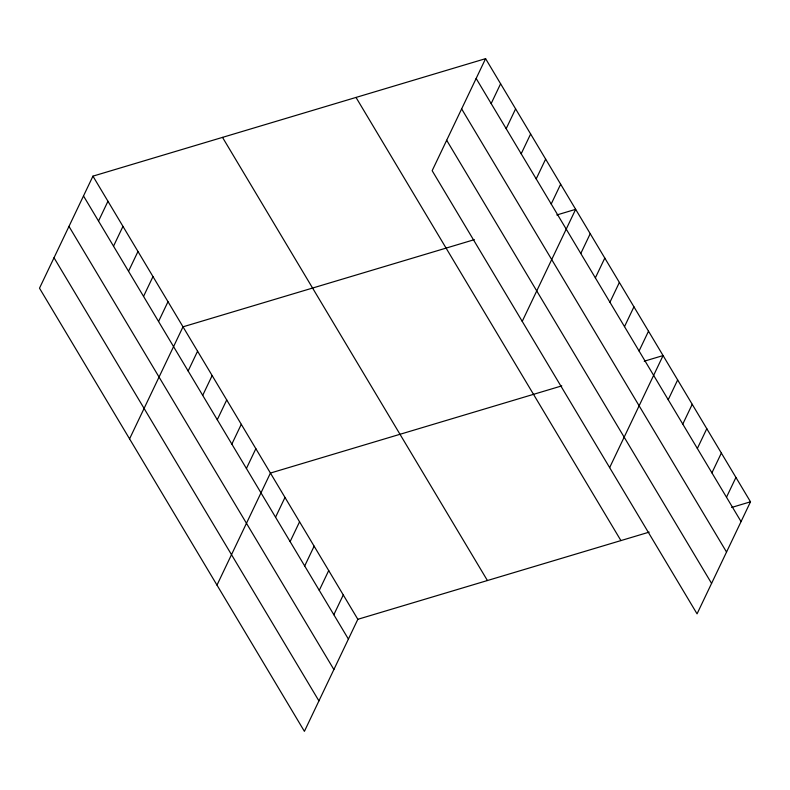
<?xml version="1.0" encoding="UTF-8"?>
<svg xmlns="http://www.w3.org/2000/svg" width="790" height="790" viewBox="0 0 790 790"><rect width="100%" height="100%" fill="white"/><g stroke="black" fill="none" stroke-linecap="round" stroke-linejoin="round"><path stroke-width="1.19" d="M485.593 58.657L432.16 170.699L697.057 613.85L750.5 501.808L485.593 58.657L92.944 176.15L39.5 288.192L304.407 731.343L357.84 619.301L649.192 532.124M98.513 221.062L107.953 201.262M113.523 246.174L122.963 226.375M128.533 271.276L137.974 251.487M143.543 296.388L152.983 276.599M158.553 321.5L167.994 301.711M129.57 438.865L183.004 326.823L474.356 239.647M188.139 370.994L197.579 351.195M202.704 395.365L212.145 375.566M217.28 419.737L226.72 399.947M231.845 444.108L241.286 424.319M246.411 468.48L255.861 448.69M216.983 585.104L270.427 473.062L561.779 385.885M275.552 517.233L284.993 497.433M491.163 103.569L500.603 83.77M290.127 541.604L299.568 521.805M506.173 128.671L515.613 108.882M304.693 565.976L314.134 546.186M521.193 153.783L530.633 133.994M319.269 590.347L328.709 570.558M536.203 178.895L545.643 159.106M333.834 614.719L343.275 594.929M551.213 204.008L560.653 184.218M522.22 321.372L575.663 209.33L556.812 214.969M580.788 253.501L590.229 233.702M595.364 277.873L604.804 258.073M609.929 302.244L619.37 282.445M624.505 326.616L633.945 306.826M639.071 350.987L648.511 331.198M609.643 467.611L663.077 355.569L644.235 361.208M668.212 399.74L677.652 379.941M682.777 424.112L692.218 404.312M697.353 448.483L706.793 428.694M711.918 472.854L721.359 453.065M726.494 497.226L735.934 477.437M731.649 507.447L750.5 501.808M476.153 78.457L741.06 521.598M461.637 108.892L726.543 552.042M446.676 140.255L711.583 583.405M356.023 97.437L620.92 540.577M222.513 137.381L487.42 580.532M92.944 176.15L357.84 619.301M83.503 195.95L348.4 639.09M68.977 226.384L333.884 669.535M54.016 257.747L318.923 700.898"/></g></svg>
